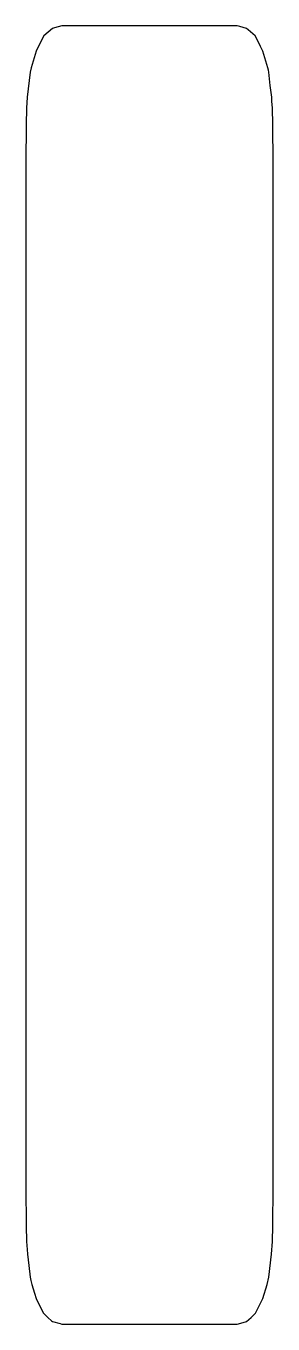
# Model space of a CAD drawing. Header units: metres. Extents: x 2.4 to 16, y -8.2 to 62.9.
import ezdxf

# ---------------------------------------------------------------- set-up
doc = ezdxf.new("R2010")
doc.units = ezdxf.units.M

msp = doc.modelspace()

# ---------------------------------------------------------------- linework, layer by layer
for p, q in [((3.882, 62.796), (3.412, 62.394)), ((4.003, 62.829), (3.882, 62.796)), ((4.4, 62.937), (4.003, 62.829)), ((7.196, 62.937), (4.4, 62.937)), ((14, 62.937), (7.196, 62.937)), ((14.141, 62.899), (14, 62.937)), ((14.518, 62.796), (14.141, 62.899)), ((14.604, 62.722), (14.518, 62.796)), ((14.988, 62.394), (14.604, 62.722)), ((3.394, 62.37), (2.986, 61.552)), ((3.4, 62.381), (3.394, 62.37)), ((3.412, 62.394), (3.4, 62.381)), ((14.997, 62.384), (14.988, 62.394)), ((15, 62.381), (14.997, 62.384)), ((15.283, 61.815), (15, 62.381)), ((2.986, 61.552), (2.719, 60.646)), ((15.414, 61.552), (15.283, 61.815)), ((15.519, 61.195), (15.414, 61.552)), ((15.681, 60.646), (15.519, 61.195)), ((2.719, 60.646), (2.668, 60.405)), ((15.708, 60.517), (15.681, 60.646)), ((15.732, 60.405), (15.708, 60.517)), ((2.668, 60.405), (2.51, 59.031)), ((15.815, 59.678), (15.732, 60.405)), ((15.89, 59.031), (15.815, 59.678)), ((2.468, 58.426), (2.448, 57.529)), ((2.51, 59.031), (2.468, 58.426)), ((15.905, 58.814), (15.89, 59.031)), ((15.932, 58.426), (15.905, 58.814)), ((15.952, 57.529), (15.932, 58.426)), ((2.444, 56.971), (2.437, 56)), ((2.448, 57.529), (2.444, 56.971)), ((15.956, 56.971), (15.952, 57.529)), ((15.963, 56), (15.956, 56.971)), ((2.437, 56), (2.437, 49.859)), ((15.963, 49.859), (15.963, 56)), ((2.437, 49.859), (2.437, 43.718)), ((15.963, 43.718), (15.963, 49.859)), ((2.437, 43.718), (2.437, 37.577)), ((15.963, 17.16), (15.963, 43.718)), ((2.437, 37.577), (2.437, 11.02)), ((15.963, 11.02), (15.963, 17.16)), ((2.437, 11.02), (2.437, 4.879)), ((15.963, 4.879), (15.963, 11.02)), ((2.437, 4.879), (2.437, -1.262)), ((15.963, -1.262), (15.963, 4.879)), ((2.437, -1.262), (2.444, -2.27)), ((15.956, -2.27), (15.963, -1.262)), ((2.444, -2.27), (2.449, -2.828)), ((2.449, -2.828), (2.468, -3.678)), ((15.932, -3.678), (15.951, -2.828)), ((15.951, -2.828), (15.956, -2.27)), ((2.468, -3.678), (2.5, -4.118)), ((2.5, -4.118), (2.518, -4.378)), ((15.882, -4.378), (15.932, -3.678)), ((2.518, -4.378), (2.591, -4.994)), ((15.732, -5.649), (15.882, -4.378)), ((2.591, -4.994), (2.668, -5.649)), ((2.668, -5.649), (2.707, -5.828)), ((15.646, -6.044), (15.732, -5.649)), ((2.707, -5.828), (2.754, -6.044)), ((2.754, -6.044), (2.898, -6.519)), ((15.414, -6.812), (15.646, -6.044)), ((2.898, -6.519), (2.986, -6.812)), ((2.986, -6.812), (3.146, -7.125)), ((15.094, -7.437), (15.414, -6.812)), ((3.146, -7.125), (3.4, -7.62)), ((3.4, -7.62), (3.447, -7.67)), ((3.447, -7.67), (3.624, -7.856)), ((14.776, -7.856), (15, -7.62)), ((15, -7.62), (15.094, -7.437)), ((15.094, -7.437), (15.094, -7.437)), ((3.624, -7.856), (3.837, -8.034)), ((3.837, -8.034), (3.882, -8.072)), ((3.882, -8.072), (4.311, -8.186)), ((4.311, -8.186), (4.4, -8.209)), ((4.4, -8.209), (12.241, -8.209)), ((12.241, -8.209), (14, -8.209)), ((14, -8.209), (14.455, -8.088)), ((14.455, -8.088), (14.518, -8.072)), ((14.518, -8.072), (14.776, -7.856))]:
    msp.add_line(p, q)

doc.saveas('drawing.dxf')
